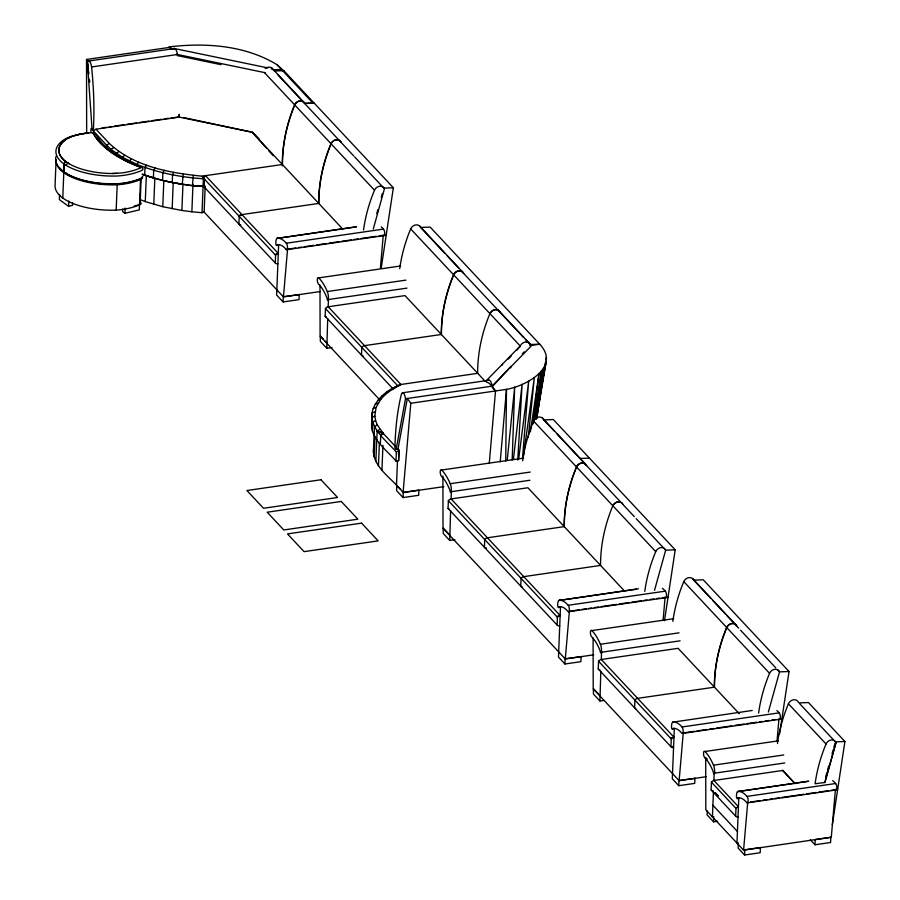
<?xml version="1.0" encoding="UTF-8"?>
<svg xmlns="http://www.w3.org/2000/svg" width="900" height="900" viewBox="0 0 900 900"><rect width="100%" height="100%" fill="white"/><g stroke="black" fill="none" stroke-linecap="round" stroke-linejoin="round"><path stroke-width="1.35" d="M505.733 461.059L506.486 389.363C525.859 386.123 561.206 366.907 539.707 344.194L430.166 227.093L420.637 227.453A5.85 4.849 -43.1 0 0 415.789 224.921A5.85 4.849 -43.1 0 0 410.67 228.893A157.995 130.894 -43.1 0 0 399.724 268.673M192.949 184.421L191.869 211.781L202.016 212.715L204.131 212.107L283.444 296.887L320.186 291.555M443.79 486.652L403.088 492.559L410.816 403.256L407.34 398.464L397.969 449.145L399.026 450.281L398.61 460.676L395.989 461.059C386.415 449.505 367.909 437.468 372.274 419.816M395.989 461.059L396.349 452.025C386.134 440.314 366.863 426.848 373.185 408.555C378.022 396.832 389.295 388.733 400.882 384.491L477.709 373.331M403.088 492.559C393.165 478.665 369.686 466.425 374.062 446.017M376.785 440.01L377.156 430.976L383.411 433.586L377.325 425.002L375.626 420.615L374.839 416.205L376.054 407.464L380.925 399.094L384.683 395.123L389.295 391.354L400.882 384.491L328.174 306.765L328.478 299.183M512.179 460.012L514.676 387.022L507.274 459.743M171.54 49.297L169.279 46.879C205.594 42.57 245.104 45.214 276.975 64.676L313.02 103.207L304.594 103.399A5.85 4.849 -43.1 0 0 299.734 100.867A5.85 4.849 -43.1 0 0 294.626 104.839A161.662 133.92 -43.1 0 0 282.352 160.83L282.319 164.498L205.515 175.646L205.245 176.479C171.675 173.306 134.876 167.366 109.316 143.46L106.639 145.192L106.538 147.757L106.639 145.192L91.001 128.475L90.844 132.311M59.58 194.411L59.366 199.609L68.558 206.28L72.54 205.346L72.641 202.748M62.786 198.067L63.799 172.732A53.055 22.759 2.3 0 1 56.104 159.784L55.08 185.119A53.055 22.759 2.3 0 0 62.786 198.067L65.756 199.98A53.055 22.759 2.3 0 0 116.168 210.127L120.825 209.689A48.611 20.846 2.3 0 0 138.375 205.335L140.108 204.514A4.309 1.845 2.3 0 0 140.861 202.703M68.558 206.28L68.771 201.083M110.959 151.954L111.06 149.4L106.639 145.192M116.168 210.127L117.191 184.792A53.055 22.759 2.3 0 1 66.769 174.645L63.799 172.732L64.26 172.159A52.504 22.523 2.3 0 1 59.839 168.075M122.771 209.025L122.67 211.624L124.942 213.266L139.297 209.914L140.524 179.381M124.942 213.266L125.145 208.069M140.108 204.514L141.12 179.179A4.309 1.845 2.3 0 0 141.649 177.143M191.869 211.781L181.901 210.465L182.947 184.477L163.822 180.731L144.664 175.151L144.979 167.468L146.722 165.184M181.901 210.465L162.776 206.708L145.282 201.589L146.329 175.601L142.92 174.308M153.394 177.941L153.697 170.257L155.227 167.906M153.787 204.311L154.834 178.324L146.329 175.601M162.776 206.708L163.822 180.731M204.131 212.107L205.166 186.255L192.915 185.794L172.237 182.509L172.541 174.825L173.61 172.361M172.17 208.766L173.216 182.779M182.205 184.252L183.341 174.06M202.016 212.715L203.119 185.377M193.309 175.388L192.431 185.602L204.176 186.514L204.491 178.83L203.456 176.321L203.4 177.671L201.949 176.175M277.875 263.835A3.735 3.094 -43.1 0 1 275.265 262.957L275.58 255.206L203.816 178.493M299.25 294.424L299.036 299.621L283.095 301.939L283.298 296.741L299.385 294.57M320.243 336.229L320.366 341.381L326.835 348.3L332.044 347.546M393.075 388.89L325.147 316.271L325.463 308.531A3.859 3.206 -43.1 0 1 328.174 306.765L405 295.605L485.314 381.465M327.701 318.532L326.835 348.3M371.576 426.544L372.094 412.999L374.985 411.806M372.375 431.055L372.735 422.021L375.626 420.615M373.376 452.576L374.074 434.509M374.119 435.566L374.479 426.521L377.325 425.002M374.164 456.986L374.985 436.478M375.863 461.385L376.74 439.504M378.461 465.716L379.395 442.474M380.34 444.341L380.711 435.296L383.377 433.575L395.798 446.839M381.949 469.969L382.939 445.354M397.474 460.879L396.484 485.494L400.511 489.397M396.81 485.449L396.608 490.646L403.076 497.565L418.691 495.293L418.894 490.095L403.279 492.368L403.076 497.565M443.149 528.39L443.272 533.531L449.741 540.45L454.95 539.696M559.721 625.905A3.735 3.094 -43.1 0 1 557.111 625.028L448.065 508.433L448.369 500.692A3.859 3.206 -43.1 0 1 451.08 498.926L527.918 487.766L624.51 591.03M450.608 510.694L449.741 540.45M451.384 491.344L451.08 498.926L560.137 615.51A3.859 3.206 -43.1 0 0 557.426 617.265L557.111 625.028M581.096 656.482L580.883 661.68L564.941 663.998L565.144 658.8L581.231 656.629M593.347 688.95L593.471 694.091L599.94 701.01L603.844 700.447M672.469 746.438L673.56 747.596A3.735 3.094 -43.1 0 1 670.961 746.719L598.252 668.992L598.567 661.241A3.859 3.206 -43.1 0 1 601.279 659.486L678.105 648.326L739.305 713.745M600.806 671.242L599.94 701.01M601.582 651.904L601.279 659.486L673.976 737.201A3.859 3.206 -43.1 0 0 671.265 738.967L670.961 746.719M694.935 778.185L694.732 783.383L678.78 785.7L678.994 780.502L695.07 778.331M707.276 811.035L707.119 814.928L713.587 821.846L717.57 821.273M738.011 817.065L737.764 817.065A3.757 3.105 -43.1 0 1 735.66 816.154L711.124 789.919L711.439 782.168A3.859 3.206 -43.1 0 1 713.891 780.469L714.15 780.413M713.419 792.18L712.429 816.851L713.79 816.649M735.66 816.154L735.975 808.403A3.859 3.206 -43.1 0 1 738.428 806.704L713.891 780.469L714.139 774.146M713.587 821.846L713.745 817.954M743.434 850.005L760.421 847.53L760.207 852.727L744.592 855L744.806 849.803M830.812 837.315L830.599 842.512L814.984 844.774L815.197 839.576L831.139 837.259L743.58 850.151L705.814 809.786L705.701 757.53L704.711 757.676A3.42 1.226 81.7 0 1 703.53 753.188A3.42 1.226 81.7 0 1 704.959 751.5L778.41 740.835M517.759 460.046L522.101 384.277L513.461 458.854M522.495 458.55L528.683 381.161L518.715 458.786M220.916 63.529L220.826 64.62L177.446 55.609L177.412 54.495A5.85 2.104 81.7 0 0 173.835 48.892M283.444 296.887L287.561 249.165M380.419 267.986L383.243 235.271A3.42 1.226 81.7 0 0 384.671 233.584A3.42 1.226 81.7 0 0 383.49 229.095A48.611 17.516 81.7 0 0 381.24 226.822M489.251 463.511L495.529 390.949L492.053 386.156A5.85 2.104 81.7 0 0 488.846 380.261M500.209 461.925L506.486 389.363L410.816 403.256M593.707 654.817L565.29 658.946L569.408 611.224L579.116 609.817M663.086 620.505L665.089 597.33A3.42 1.226 81.7 0 0 666.518 595.643A3.42 1.226 81.7 0 0 665.336 591.154A48.611 17.516 81.7 0 0 662.332 588.285M706.163 776.722L679.129 780.649L683.258 732.926M743.58 850.151L747.709 802.429L746.707 802.564A41.985 15.12 81.7 0 0 738.495 797.884L737.786 797.996A1.732 0.63 81.7 0 1 737.077 798.604A1.732 0.63 81.7 0 1 736.481 796.601A7.29 2.632 81.7 0 1 737.516 791.617L808.74 781.144M777.049 740.846L778.928 719.033A3.42 1.226 81.7 0 0 780.367 717.345A3.42 1.226 81.7 0 0 779.175 712.856A48.611 17.516 81.7 0 0 776.925 710.595M831.285 837.405L835.403 789.683A3.42 1.226 81.7 0 0 836.842 787.995A3.42 1.226 81.7 0 0 835.65 783.518A48.611 17.516 81.7 0 0 832.646 780.637M282.296 165.847L282.285 164.419M528.289 437.254L534.33 377.707L523.08 458.471M532.879 423.979L538.954 373.961L530.381 431.865M535.174 419.4L541.327 371.306L533.925 422.64M536.017 418.286L542.509 369.979L535.613 419.423M282.724 70.819L283.826 70.661L274.298 71.01M381.173 268.312L393.368 187.751L283.826 70.661M664.481 620.752L675.214 549.821L553.354 419.546L543.814 419.895M779.569 734.197L789.053 671.512L703.271 579.814L693.742 580.163A5.85 4.849 -43.1 0 0 688.883 577.643A5.85 4.849 -43.1 0 0 683.775 581.614A157.995 130.894 -43.1 0 0 672.829 621.394M832.309 824.827L844.92 741.521L808.459 702.551L798.93 702.9M398.34 454.196L398.959 450.202L398.61 460.676M536.783 418.286L544.95 365.816L536.366 418.522M502.335 365.108L502.504 364.095M510.728 367.83L510.896 366.817M536.501 418.961L546.233 361.519L542.34 382.118M544.849 365.411L545.344 362.666M545.839 359.91L546.334 357.154M396.135 449.404L405.517 398.734A5.85 2.104 81.7 0 0 403.582 393.277A5.85 2.104 81.7 0 0 401.389 394.312A157.995 56.914 81.7 0 0 394.931 448.121L396.135 449.404L397.969 449.145M540.27 393.098L540.788 390.353M541.305 387.608L541.822 384.863M376.762 213.57L377.876 209.542M381.229 197.482L382.343 193.466M373.286 228.971L384.457 188.764L354.623 156.881M529.875 345.623L530.168 344.543A5.85 4.849 -43.1 0 0 529.706 343.71M654.514 590.366L665.674 550.17L636.221 518.681M768.352 712.069L779.524 671.873L777.623 669.836M825.727 776.633L826.841 772.627M827.584 769.95L828.697 765.945M832.039 753.908L833.153 749.891M833.895 747.214L835.009 743.209M824.827 782.494L835.999 742.534L799.886 703.924M519.773 347.085L520.211 345.994A5.85 4.849 -43.1 0 1 529.065 343.001L498.915 310.77M192.938 184.444L192.431 185.602L201.049 186.379M164.216 170.314L162.911 172.721L162.607 180.405L172.237 182.509M68.276 163.249L66.161 161.82A3.859 2.812 -57.2 0 0 64.429 162.945L63.72 163.8L63.799 172.732M113.636 147.555L111.06 149.4L122.445 157.331L136.822 164.362L138.757 162.157M64.249 163.159L63.9 171.979M510.885 366.356L491.906 387.09L492.053 386.156L405.517 398.734M522.281 353.914L524.183 351.844M485.73 381.24L520.414 345.78M508.219 359.089L511.155 356.085M517.039 350.066L520.211 345.994L490.05 313.751A5.85 4.849 -43.1 0 1 495.169 309.78A5.85 4.849 -43.1 0 1 500.017 312.311M491.861 386.291L531.011 346.252A4.725 3.982 44.4 0 0 526.376 341.539M129.285 160.976L131.411 158.85M122.445 157.331L124.74 155.295M116.359 153.461L118.8 151.515M283.095 301.939L276.626 295.02L278.651 244.597L277.155 244.811A1.732 0.63 81.7 0 1 276.446 245.407A1.732 0.63 81.7 0 1 275.839 243.416A7.29 2.632 81.7 0 1 276.885 238.433L356.546 226.721M564.941 663.998L558.472 657.079L560.498 606.656L559.001 606.87A1.732 0.63 81.7 0 1 558.293 607.477A1.732 0.63 81.7 0 1 557.685 605.475A7.29 2.632 81.7 0 1 558.731 600.491L638.393 588.791M678.78 785.7L672.311 778.781L674.336 728.359L672.84 728.572A1.732 0.63 81.7 0 1 672.131 729.169A1.732 0.63 81.7 0 1 671.535 727.178A7.29 2.632 81.7 0 1 672.57 722.194L673.11 721.98A48.611 17.516 81.7 0 1 682.009 726.975L779.175 712.856M259.2 139.005L252.191 132.255L179.19 117.101L95.974 129.195L93.296 130.928A161.584 58.196 81.7 0 0 91.564 66.96A5.85 2.104 81.7 0 0 89.629 61.504A5.85 2.104 81.7 0 0 87.435 62.55L92.081 129.634M396.349 452.025L399.026 450.281M64.451 162.956A3.78 2.97 -50.6 0 1 66.038 162L63.866 159.941A50.704 21.746 2.3 0 1 65.655 139.635L71.336 136.665A46.249 19.834 2.3 0 1 88.526 132.953L91.237 132.705A1.946 0.833 2.3 0 1 93.263 133.369L94.725 135.787M380.014 432.169L383.377 433.575L377.156 430.976L379.924 429.345M139.68 168.154L139.882 167.985A1.935 0.833 2.3 0 0 139.669 166.961M139.68 168.086L138.105 168.907A46.238 19.834 2.3 0 1 121.41 172.98L112.32 173.531A50.681 21.735 2.3 0 1 69.053 163.688L68.288 163.26L69.053 163.688M141.12 179.179L139.388 180A48.611 20.846 2.3 0 1 121.837 184.354L117.191 184.792M371.936 417.499L374.839 416.205M68.288 138.037L71.336 136.733A46.238 19.834 2.3 0 1 88.538 132.964M373.185 408.555L376.054 407.464M375.221 404.19L378.045 403.223M238.612 215.685L241.942 214.583L318.769 203.422A157.995 130.894 -43.1 0 1 331.11 143.854A5.85 4.849 -43.1 0 1 336.229 139.882A5.85 4.849 -43.1 0 1 341.077 142.403M274.961 254.542L278.291 253.44L205.594 175.725A3.859 3.206 -43.1 0 0 203.861 176.501M556.808 616.613L560.137 615.51M670.646 738.304L673.976 737.201M378.18 399.96L380.925 399.094M382.027 395.899L384.683 395.123M386.752 392.029L389.295 391.354M112.714 152.381L112.252 151.931A3.859 2.88 -55.6 0 0 110.824 151.537L110.779 151.504A3.825 2.948 -52.4 0 1 112.252 151.931L112.703 152.37A134.685 57.769 2.3 0 0 129.33 162.18M394.706 387.799L392.299 388.384L398.869 385.571L397.553 385.594M134.291 205.931L139.511 204.716M86.67 133.493L86.513 59.456L169.729 47.363L171.506 48.724M88.763 60.998L174.611 48.521M91.564 66.96L177.412 54.495L177.446 55.609M102.161 127.901L106.301 127.294M109.069 126.9L111.825 126.495M114.581 126.101L124.245 124.695M127.013 124.29L136.676 122.884M139.433 122.49L149.096 121.084M151.852 120.679L161.516 119.284M164.284 118.879L168.424 118.271M171.18 117.877L179.19 117.101A157.995 56.914 81.7 0 0 179.336 114.671M204.491 178.83C181.429 177.48 158.333 172.98 136.822 164.362M276.885 238.433L356.006 226.935M277.414 238.219A48.611 17.516 81.7 0 1 286.324 243.214L383.49 229.095M277.155 244.811A41.985 15.12 81.7 0 1 286.076 249.379L295.886 247.95M298.665 247.556L301.433 247.151M304.211 246.746L313.909 245.34M316.688 244.935L326.396 243.529M329.164 243.124L338.873 241.706M341.64 241.312L351.349 239.895M354.127 239.49L358.279 238.894M361.058 238.489L376.312 236.273M379.08 235.868L383.243 235.271M286.74 249.671L386.168 235.294M407.002 288.113L328.343 299.531A1.732 0.63 81.7 0 1 327.634 300.139A1.732 0.63 81.7 0 1 327.037 298.136A41.985 15.12 81.7 0 0 318.499 284.04A3.42 1.226 81.7 0 1 317.317 279.562A3.42 1.226 81.7 0 1 318.746 277.875L400.646 265.972M318.746 277.875A48.611 17.516 81.7 0 1 327.296 291.544L405.956 280.114M441.36 334.474L364.522 345.634A3.859 3.206 -43.1 0 0 361.811 347.389L361.507 355.129A3.735 3.094 -43.1 0 0 363.116 356.017M531.101 345.442L539.707 344.194L530.168 344.543L525.465 339.502M402.705 392.76L489.251 380.194M529.909 480.262L451.249 491.692A1.732 0.63 81.7 0 1 450.551 492.289A1.732 0.63 81.7 0 1 449.944 490.298A41.985 15.12 81.7 0 0 441.405 476.201A3.42 1.226 81.7 0 1 440.224 471.724A3.42 1.226 81.7 0 1 441.652 470.036L523.553 458.134M441.652 470.036A48.611 17.516 81.7 0 1 450.214 483.705L530.246 472.072M558.731 600.491L636.469 589.207M559.26 600.278A48.611 17.516 81.7 0 1 568.17 605.273L665.336 591.154M581.895 609.413L586.046 608.805M588.825 608.411L591.604 608.006M594.371 607.601L598.534 606.994M601.301 606.589L616.556 604.373M619.335 603.979L629.033 602.561M631.811 602.168L641.52 600.75M644.288 600.345L647.066 599.951M649.834 599.546L653.996 598.939M656.764 598.534L659.543 598.129M662.321 597.735L665.089 597.33M568.586 611.73L668.014 597.364M680.107 640.822L601.447 652.252A1.732 0.63 81.7 0 1 600.739 652.849A1.732 0.63 81.7 0 1 600.143 650.846A41.985 15.12 81.7 0 0 591.604 636.761A3.42 1.226 81.7 0 1 590.411 632.273A3.42 1.226 81.7 0 1 591.851 630.585L673.751 618.694M591.851 630.585A48.611 17.516 81.7 0 1 600.401 644.265L679.061 632.835M672.57 722.194L752.231 710.482M684.641 732.724L694.35 731.317M697.117 730.913L706.826 729.495M709.605 729.101L713.756 728.494M716.535 728.089L731.79 725.873M734.558 725.467L744.266 724.061M747.045 723.656L756.742 722.25M759.521 721.845L762.289 721.44M765.067 721.046L769.23 720.439M771.998 720.034L774.776 719.629M682.436 733.433L779.602 719.314M777.87 719.64L781.864 719.055M704.959 751.5A48.611 17.516 81.7 0 1 713.509 765.169L783.72 754.976M704.711 757.676A41.985 15.12 81.7 0 1 713.25 771.761A1.732 0.63 81.7 0 0 713.846 773.764A1.732 0.63 81.7 0 0 714.555 773.168L784.766 762.964M713.891 780.469L782.741 770.467M737.516 791.617L808.2 781.357M738.056 791.404A48.611 17.516 81.7 0 1 746.955 796.399L835.65 783.518M737.786 797.996L738.788 797.85L736.965 843.086L738.337 842.884L738.124 848.081L744.592 855M835.065 789.446L837.72 789.064M750.442 802.024L760.039 800.629M762.773 800.235L766.89 799.639M769.624 799.245L772.369 798.84M775.114 798.446L779.22 797.85M781.965 797.445L803.891 794.261M806.625 793.867L816.221 792.472M818.966 792.079L828.551 790.684M831.296 790.279L835.403 789.683M747.383 802.856L836.077 789.975M304.594 103.399L314.123 103.039M383.827 188.1L393.368 187.751M579.893 458.46L589.433 458.111M675.214 549.821L665.674 550.17A5.85 4.849 -43.1 0 0 660.825 547.639A5.85 4.849 -43.1 0 0 655.717 551.621A157.995 130.894 -43.1 0 0 644.771 591.401M789.053 671.512L779.524 671.873A5.85 4.849 -43.1 0 0 774.664 669.341A5.85 4.849 -43.1 0 0 769.556 673.312A157.995 130.894 -43.1 0 0 758.61 713.092M835.38 741.87L844.92 741.521M281.52 69.525L273.094 69.716A5.85 4.849 -43.1 0 0 265.207 68.513M112.32 173.464L117.135 173.385M204.424 186.143L204.671 186.143A3.757 3.105 -43.1 0 1 203.287 185.805M486.27 548.201L486.506 548.212A3.757 3.105 -43.1 0 1 484.414 547.29L484.718 539.55A3.859 3.206 -43.1 0 1 487.44 537.784L564.266 526.624A157.995 130.894 -43.1 0 1 576.607 467.055A5.85 4.849 -43.1 0 1 581.715 463.084A5.85 4.849 -43.1 0 1 586.575 465.604M174.195 48.476L267.952 67.939M176.344 54.27L265.219 72.72M178.088 116.876L179.19 117.101L179.111 114.311M183.521 117.529L215.809 124.425M217.148 124.718L252.124 132.176L342.664 228.971M377.156 430.976L382.657 432.675M142.335 174.263L144.664 175.151M140.737 199.856L145.282 201.589M140.366 167.006L137.227 165.713M95.242 136.564A137.385 58.928 2.3 0 0 133.898 164.599L139.669 167.029A1.935 0.833 2.3 0 1 139.882 168.041M135.371 165.263L136.665 165.814M203.062 186.739L203.456 176.321M381.971 432.743L383.377 433.575L382.882 433.069M73.721 135.664A49.117 21.071 2.3 0 0 69.334 137.081L65.97 138.521A53.55 22.973 2.3 0 0 63.72 163.811L66.735 165.746A53.572 22.984 2.3 0 0 117.653 175.995L122.377 175.545A49.117 21.071 2.3 0 0 140.119 171.146L141.885 170.303A4.804 2.059 2.3 0 0 141.278 167.377M139.804 178.909A49.117 21.071 2.3 0 1 122.062 183.308L117.337 183.746A53.572 22.984 2.3 0 1 66.42 173.509L63.439 171.585A53.55 22.973 2.3 0 1 56.104 156.274M276.975 64.676L283.815 70.774M86.513 59.456L89.179 61.492M169.279 46.879L172.282 49.275M64.53 160.537L66.229 161.933M202.995 185.76L203.805 186.57M794.936 783.596L782.606 770.321L795.049 783.63M271.991 68.186L303.491 101.858M419.535 225.911L462.42 271.766M278.089 75.06L353.678 155.869M420.637 227.453L444.465 252.922M447.322 255.982L458.764 268.2M460.665 270.248L523.575 337.489M264.42 72.551L294.626 104.839M304.729 103.545A5.85 4.849 -43.1 0 0 299.88 101.014A5.85 4.849 -43.1 0 0 294.761 104.985L330.975 143.696A157.995 130.894 -43.1 0 0 318.701 203.355M331.11 143.854L374.49 190.215A157.995 130.894 -43.1 0 0 363.544 229.995M410.67 228.893L453.566 274.748A157.995 130.894 -43.1 0 0 441.293 334.395M463.669 273.442A5.85 4.849 -43.1 0 0 458.809 270.923A5.85 4.849 -43.1 0 0 453.701 274.894L489.915 313.605A157.995 130.894 -43.1 0 0 477.641 373.252M542.441 418.072L585.337 463.916M692.64 578.621L735.525 624.476M554.265 431.066L543.544 419.603A5.85 4.849 -43.1 0 0 538.695 417.082A5.85 4.849 -43.1 0 0 533.576 421.054A157.995 130.894 -43.1 0 0 522.63 460.834M557.111 434.104L619.931 501.255M634.331 516.656L622.789 504.315A5.85 4.849 -43.1 0 0 617.929 501.795A5.85 4.849 -43.1 0 0 612.821 505.766A157.995 130.894 -43.1 0 0 600.548 565.414L523.789 576.653A3.859 3.206 -43.1 0 0 521.077 578.408L520.762 586.148A3.735 3.094 -43.1 0 0 522.371 587.025M693.742 580.163L710.899 598.5M712.8 600.548L725.197 613.789M727.099 615.825L738.664 628.189M740.565 630.225L775.721 667.8M533.576 421.054L576.472 466.909A157.995 130.894 -43.1 0 0 564.199 526.556M576.607 467.055L612.821 505.766M655.717 551.621L612.956 505.912A5.85 4.849 -43.1 0 1 618.075 501.941A5.85 4.849 -43.1 0 1 622.924 504.461M683.775 581.614L726.66 627.457A157.995 130.894 -43.1 0 0 714.386 687.116M736.762 626.164A5.85 4.849 -43.1 0 0 731.914 623.644A5.85 4.849 -43.1 0 0 726.806 627.615L769.556 673.312M798.379 702.304A5.85 4.849 -43.1 0 0 793.519 699.784A5.85 4.849 -43.1 0 0 788.411 703.755L826.043 743.985A157.995 130.894 -43.1 0 0 815.096 783.765L824.906 782.482L835.999 742.534A5.85 4.849 -43.1 0 0 831.15 740.014A5.85 4.849 -43.1 0 0 826.043 743.985M492.817 388.058L495.529 390.949M325.463 308.531L398.16 386.246M203.524 186.266L275.265 262.957M810.36 839.835L814.984 844.774M320.58 336.184L323.348 339.142M325.192 341.123L327.049 343.103M379.327 399.397L320.108 336.082L319.995 285.199M448.369 500.692L557.426 617.265M598.567 661.241L671.265 738.967M711.439 782.168L735.975 808.403M95.974 129.195L109.316 143.46M715.365 792.844L718.189 795.87M715.106 792.855L717.941 795.881M712.89 805.264L737.438 831.499M443.486 528.345L449.955 535.252M593.674 688.894L600.154 695.812M565.29 658.946L443.014 528.244L442.901 475.988M679.129 780.649L593.212 688.804L593.1 637.92M252.191 132.255L266.794 148.545M268.616 150.581L273.173 155.666M93.375 133.459L95.242 136.62A137.385 58.928 2.3 0 0 133.898 164.666M713.509 765.169L713.981 766.462A7.29 2.632 81.7 0 1 714.555 773.168M600.401 644.265L600.874 645.559A7.29 2.632 81.7 0 1 601.447 652.252M450.214 483.705L450.686 484.999A7.29 2.632 81.7 0 1 451.249 491.692M327.296 291.544L327.78 292.838A7.29 2.632 81.7 0 1 328.343 299.531M88.684 73.676L87.435 62.55L88.661 73.642M398.723 385.627A3.859 3.206 -43.1 0 1 400.882 384.491M453.566 274.748A5.85 4.849 -43.1 0 1 458.674 270.776A5.85 4.849 -43.1 0 1 463.522 273.296M441.428 334.541A157.995 130.894 -43.1 0 1 453.701 274.894M326.295 317.036A3.757 3.105 -43.1 0 1 325.147 316.271M489.915 313.605A5.85 4.849 -43.1 0 1 495.022 309.634A5.85 4.849 -43.1 0 1 499.882 312.154M486.551 382.252A4.725 3.982 44.4 0 1 490.613 385.065M576.472 466.909A5.85 4.849 -43.1 0 1 581.58 462.938A5.85 4.849 -43.1 0 1 586.44 465.457M449.438 509.254A3.757 3.105 -43.1 0 1 448.065 508.433M568.17 605.273A3.42 1.226 81.7 0 1 569.351 609.761A3.42 1.226 81.7 0 1 567.923 611.438A41.985 15.12 81.7 0 0 559.001 606.87M726.66 627.457A5.85 4.849 -43.1 0 1 731.779 623.486A5.85 4.849 -43.1 0 1 736.627 626.018M635.76 708.615A3.757 3.105 -43.1 0 1 634.601 707.85L634.916 700.11A3.859 3.206 -43.1 0 1 637.627 698.344L714.454 687.184A157.995 130.894 -43.1 0 1 726.806 627.615M599.861 669.87A3.757 3.105 -43.1 0 1 598.252 668.992M682.009 726.975A3.42 1.226 81.7 0 1 683.19 731.452A3.42 1.226 81.7 0 1 681.761 733.14A41.985 15.12 81.7 0 0 672.84 728.572M713.227 790.841A3.757 3.105 -43.1 0 1 711.124 789.919M706.466 758.284A41.985 15.12 81.7 0 1 707.22 759.116M777.465 743.535A157.995 130.894 -43.1 0 1 788.411 703.755M746.955 796.399A3.42 1.226 81.7 0 1 748.136 800.887A3.42 1.226 81.7 0 1 746.707 802.564M240.773 225A3.735 3.094 -43.1 0 1 238.905 224.089L239.231 216.349A3.859 3.206 -43.1 0 1 241.942 214.583M202.871 177.48A3.859 3.206 -43.1 0 1 203.231 177.053M330.975 143.696A5.85 4.849 -43.1 0 1 336.094 139.725A5.85 4.849 -43.1 0 1 340.942 142.256M173.081 49.005A4.725 1.541 -78.3 0 1 174.69 49.23M272.317 69.064A4.725 1.541 -78.3 0 1 272.531 69.547M271.316 68.918A4.725 1.541 -78.3 0 1 272.036 68.794M282.488 164.644A157.995 130.894 -43.1 0 1 294.761 104.985M374.49 190.215A5.85 4.849 -43.1 0 1 379.598 186.244A5.85 4.849 -43.1 0 1 384.457 188.764M275.58 255.206A3.859 3.206 -43.1 0 1 278.291 253.44M192.454 185.625A116.145 49.815 2.3 0 1 142.301 174.319M286.324 243.214A3.42 1.226 81.7 0 1 287.505 247.691A3.42 1.226 81.7 0 1 286.076 249.379M63.866 160.009A50.704 21.746 2.3 0 1 65.655 139.703M74.88 135.349A49.117 21.071 2.3 0 1 81.011 133.999M83.599 133.571A49.117 21.071 2.3 0 1 87.593 133.065M135.799 165.127A134.685 57.769 2.3 0 1 130.59 162.776M112.703 152.37A134.415 57.656 2.3 0 1 97.931 137.678L96.064 134.584A4.792 2.059 2.3 0 0 95.625 134.078M93.341 133.088A4.792 2.059 2.3 0 1 94.883 133.605M66.431 173.565A3.735 2.621 -59.8 0 1 65.644 173.002L67.207 174.071A52.515 22.523 2.3 0 0 117.101 184.118L121.669 183.679A48.083 20.621 2.3 0 0 139.028 179.37L141.57 178.065A4.804 2.059 2.3 0 0 142.582 176.31M65.959 165.251A3.859 2.711 -59.8 0 1 68.276 163.192M141.57 177.817A3.791 1.62 2.3 0 1 140.726 178.571M320.985 479.756L246.904 490.522L263.498 508.264L337.579 497.498L320.985 479.756M341.269 501.446L267.188 512.212L283.781 529.954L357.863 519.188L341.269 501.446M361.564 523.136L287.483 533.903L304.076 551.632L378.157 540.877L361.564 523.136M89.617 82.013L89.314 79.234L89.573 81.968"/></g></svg>
